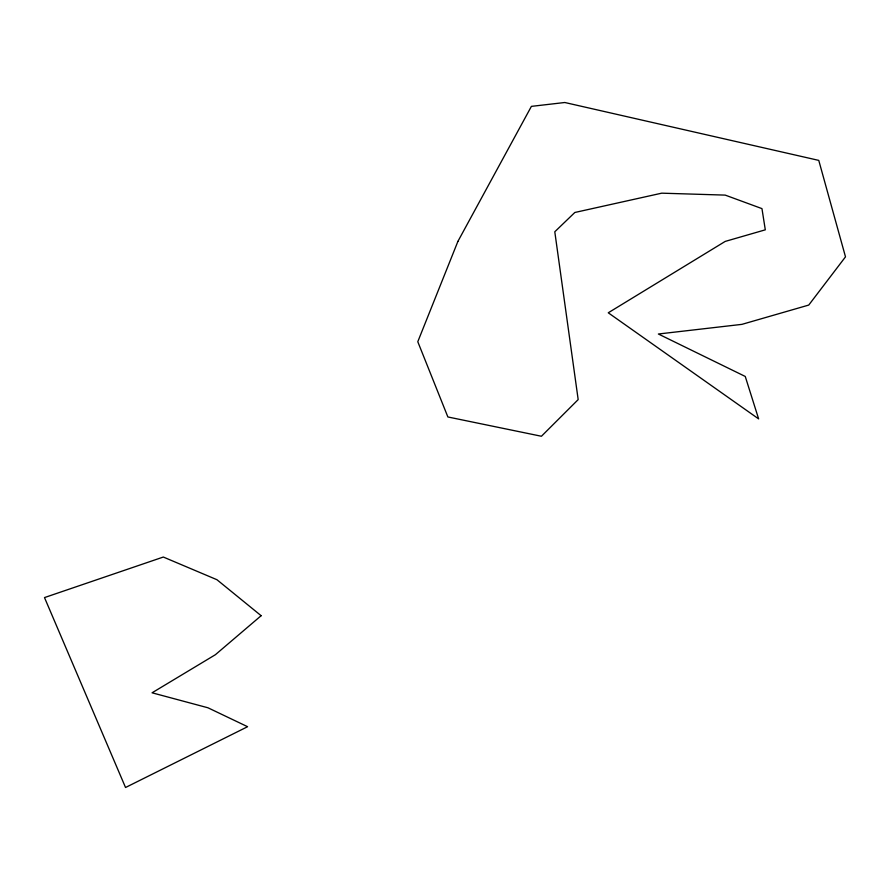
<?xml version="1.0" encoding="UTF-8"?>
<svg xmlns="http://www.w3.org/2000/svg" width="890" height="890" viewBox="0 0 890 890"><rect width="100%" height="100%" fill="white"/><g stroke="black" fill="none" stroke-linecap="round" stroke-linejoin="round"><path stroke-width="1.33" d="M457.894 241.413L417.788 341.727L447.87 416.965L541.432 436.256L578.177 399.599L554.793 231.767L574.84 212.476L661.715 193.174L725.205 195.11L761.962 208.616L765.3 229.831L725.205 241.413L608.259 312.791L758.625 418.89L745.253 376.448L658.377 334.006L741.915 324.361L808.743 305.07L845.5 256.843L818.767 160.389L564.816 102.506L531.397 106.366L457.894 241.413M261.137 615.702L215.38 654.717L152.079 692.798L207.96 707.784L247.598 726.707L125.535 787.494L44.5 597.579L163.326 557.04L216.938 579.713L261.137 615.702"/></g></svg>
